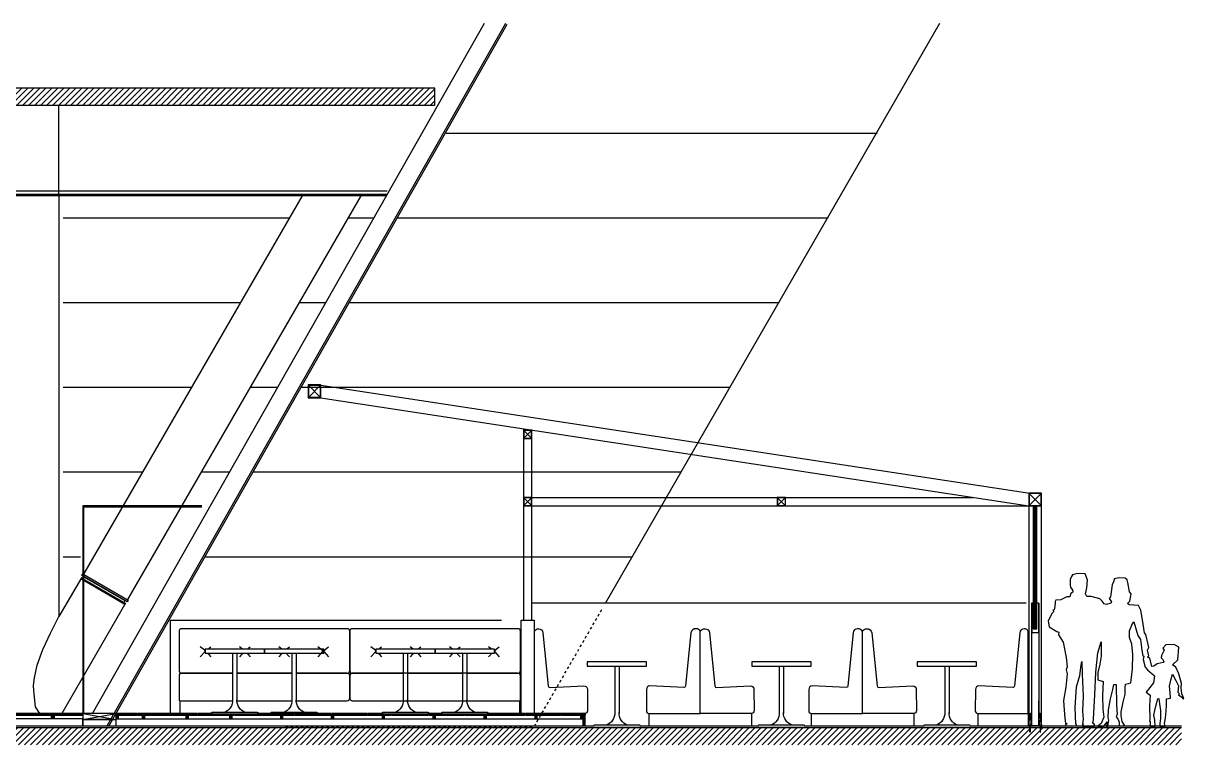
# Model space of a CAD drawing. Header units: inches. Extents: x 19839 to 37459, y -6108 to 838.
# Drawn here: x 35653 to 37022, y -6043 to -5192 of the extents above; entities that cross this region are included whole.
import ezdxf

# ---------------------------------------------------------------- set-up
doc = ezdxf.new("R2010")
doc.units = ezdxf.units.IN
doc.header["$MEASUREMENT"] = 0
doc.linetypes.add('DOTX2', pattern=[12.7, 0, -12.7])
doc.linetypes.add('JIS_02_1.0', pattern=[2, 1, -1])
for name, color, linetype in [('0-FGR-PEO', 8, 'Continuous'), ('0-LNS-PEOPLE', 8, 'Continuous'), ('01-Existing wall', 156, 'Continuous'), ('01_Existing Wall Hatch', 251, 'Continuous'), ('01_Existing windows', 142, 'Continuous'), ('ABOVE-ATA', 235, 'JIS_02_1.0'), ('ALUMINIUM-ATA', 152, 'Continuous'), ('CONCRETE-ATA', 2, 'Continuous'), ('CONS-ATA', 150, 'Continuous'), ('CONS-LINE-ATA', 167, 'Continuous'), ('ELE-1-ATA', 104, 'Continuous'), ('ELE-2-ATA', 62, 'Continuous'), ('ELE-3-ATA', 53, 'Continuous'), ('ELE-4-ATA', 113, 'Continuous'), ('ELE-5-ATA', 57, 'Continuous'), ('ELE-6-G-ATA', 23, 'Continuous'), ('ELE-7-FA-ATA', 237, 'Continuous'), ('ELE-TH_grey_ATA', 119, 'Continuous'), ('FLOOR WOOD-ATA', 46, 'Continuous'), ('GLASS-ATA', 140, 'Continuous'), ('GYPSUM-ATA', 11, 'Continuous'), ('STEEL-ATA', 111, 'Continuous'), ('WIPEOUT-ATA', 185, 'DOTX2')]:
    doc.layers.add(name, color=color, linetype=linetype)

# ---------------------------------------------------------------- blocks, each defined once
blk = doc.blocks.new('dar masa')
at = {"color": 0}
blk.add_wipeout([(-88481, -49358), (-89181, -49358), (-89181, -49408), (-88856, -49408), (-88856, -49968), (-88859, -49993), (-88871, -50027), (-88882, -50047), (-88902, -50071), (-88925, -50090), (-88956, -50106), (-89100, -50106), (-89104, -50107), (-89105, -50110), (-89105, -50114), (-89100, -50118), (-88562, -50118), (-88558, -50116), (-88557, -50112), (-88559, -50107), (-88562, -50106), (-88706, -50106), (-88730, -50094), (-88750, -50080), (-88780, -50047), (-88794, -50022), (-88803, -49991), (-88806, -49968), (-88806, -49408), (-88481, -49408)], dxfattribs=at).dxf.layer = 'WIPEOUT-ATA'
at = {"layer": 'ELE-2-ATA', "color": 0}
blk.add_lwpolyline([(-89181, -49358), (-88481, -49358), (-88481, -49408), (-89181, -49408)], close=True, dxfattribs=at)
at = {"layer": 'ELE-3-ATA', "color": 0}
for p, q in [((-88856, -49408), (-88856, -49968)), ((-88806, -49408), (-88806, -49968)), ((-89100, -50106), (-88562, -50106))]:
    blk.add_line(p, q, dxfattribs=at)
for centre, radius, start, end in [((-89009, -49962), 153, 290.3083, 2.3116), ((-88653, -49962), 153, 177.6884, 249.6917), ((-89100, -50112), 6.02, 94.7636, 265.2364), ((-88563, -50112), 6.02, 274.7636, 85.2364)]:
    blk.add_arc(centre, radius, start, end, dxfattribs=at)
blk = doc.blocks.new('15 dikme')
at = {"layer": 'STEEL-ATA', "color": 0}
for p, q in [((29814.3, 1844.4), (29829.3, 1829.4)), ((29829.3, 1844.4), (29814.3, 1829.4))]:
    blk.add_line(p, q, dxfattribs=at)
for points in [[(29814.3, 1844.4), (29829.3, 1844.4), (29829.3, 1829.4), (29814.3, 1829.4)], [(29814.8, 1843.9), (29828.8, 1843.9), (29828.8, 1829.9), (29814.8, 1829.9)]]:
    blk.add_lwpolyline(points, close=True, dxfattribs=at)
blk = doc.blocks.new('PEOP2')
at = {"layer": '0-FGR-PEO', "color": 8}
blk.add_lwpolyline([(0.755, 1), (0.755, 0.829), (0.769, 0.737), (0.792, 0.636), (0.792, 0.553), (0.728, 0.53), (0.737, 0.364), (0.732, 0.207), (0.723, 0.111), (0.755, 0.037), (0.792, 0.004), (0.723, 0.004), (0.695, 0.041), (0.682, 0.055), (0.691, 0.004), (0.676, 0.004), (0.663, 0.074), (0.672, 0.106), (0.668, 0.198), (0.645, 0.327), (0.617, 0.438), (0.603, 0.498), (0.576, 0.498), (0.571, 0.253), (0.566, 0.147), (0.576, 0.115), (0.557, 0.092), (0.543, 0.051), (0.543, 0.009), (0.474, 0.009), (0.507, 0.06), (0.516, 0.129), (0.516, 0.175), (0.493, 0.286), (0.47, 0.382), (0.47, 0.456), (0.465, 0.502), (0.405, 0.516), (0.382, 0.682), (0.378, 0.852), (0.391, 0.972), (0.419, 1.051), (0.419, 1.129), (0.382, 1.216), (0.368, 1.235), (0.322, 1.074), (0.29, 1.028), (0.272, 0.903), (0.262, 0.834), (0.249, 0.829), (0.258, 0.793), (0.235, 0.7), (0.207, 0.668), (0.124, 0.599), (0.138, 0.516), (0.221, 0.405), (0.175, 0.369), (0.184, 0.244), (0.18, 0.083), (0.184, 0.069), (0.175, 0.055), (0.175, 0.005), (0.115, 0.005), (0.12, 0.074), (0.134, 0.134), (0.12, 0.189), (0.106, 0.258), (0.087, 0.327), (0.074, 0.332), (0.064, 0.267), (0.055, 0.189), (0.055, 0.097), (0.06, 0.032), (0.06, 0), (0, 0), (0.005, 0.037), (-0.005, 0.101), (-0.014, 0.18), (-0.018, 0.253), (-0.018, 0.327), (-0.064, 0.336), (-0.06, 0.401), (-0.051, 0.475), (-0.069, 0.548), (-0.087, 0.617), (-0.129, 0.544), (-0.157, 0.479), (-0.152, 0.405), (-0.17, 0.387), (-0.157, 0.373), (-0.198, 0.346), (-0.212, 0.327), (-0.221, 0.332), (-0.198, 0.387), (-0.189, 0.456), (-0.193, 0.507), (-0.161, 0.622), (-0.129, 0.7), (-0.087, 0.728), (-0.152, 0.788), (-0.161, 0.935), (-0.106, 0.968), (-0.009, 0.963), (0.028, 0.926), (0.009, 0.903), (0.041, 0.839), (0.046, 0.811), (0.028, 0.793), (0.014, 0.769), (0.023, 0.756), (0.092, 0.742), (0.134, 0.714), (0.157, 0.71), (0.18, 0.806), (0.207, 0.82), (0.193, 0.834), (0.207, 0.903), (0.193, 0.931), (0.198, 0.968), (0.226, 1.087), (0.244, 1.106), (0.267, 1.258), (0.285, 1.373), (0.313, 1.428), (0.424, 1.438), (0.442, 1.451), (0.414, 1.479), (0.401, 1.567), (0.419, 1.59), (0.437, 1.7), (0.447, 1.732), (0.47, 1.751), (0.543, 1.756), (0.599, 1.742), (0.603, 1.714), (0.622, 1.673), (0.645, 1.53), (0.658, 1.511), (0.631, 1.47), (0.64, 1.456), (0.691, 1.442), (0.718, 1.447), (0.741, 1.479), (0.769, 1.507), (0.87, 1.534), (0.921, 1.534), (0.939, 1.567), (0.921, 1.636), (0.916, 1.728), (0.935, 1.783), (0.944, 1.802), (1.036, 1.806), (1.091, 1.792), (1.105, 1.769), (1.119, 1.737), (1.119, 1.673), (1.114, 1.64), (1.091, 1.613), (1.087, 1.585), (1.11, 1.571), (1.124, 1.53), (1.16, 1.53), (1.229, 1.497), (1.289, 1.493), (1.294, 1.474), (1.294, 1.451), (1.303, 1.392), (1.308, 1.378), (1.322, 1.373), (1.312, 1.359), (1.335, 1.336), (1.377, 1.244), (1.368, 1.175), (1.276, 1.12), (1.252, 1.115), (1.257, 1.083), (1.202, 0.995), (1.165, 0.816), (1.156, 0.705), (1.165, 0.668), (1.156, 0.622), (1.17, 0.465), (1.197, 0.309), (1.188, 0.194), (1.183, 0.101), (1.174, 0.037), (1.16, 0.037), (1.16, 0.028), (1.174, 0.023), (1.179, 0.009), (1.041, 0.009), (1.045, 0.023), (1.054, 0.028), (1.059, 0.226), (1.045, 0.47), (1.004, 0.604), (0.99, 0.723), (0.981, 0.769), (0.976, 0.617), (0.967, 0.359), (0.972, 0.18), (0.967, 0.088), (0.972, 0.037), (0.962, 0.028), (0.972, 0.023), (0.972, 0.005), (0.833, 0.005), (0.833, 0.028), (0.843, 0.032), (0.856, 0.041), (0.847, 0.051), (0.843, 0.088), (0.829, 0.373), (0.815, 0.64), (0.792, 0.871)], close=True, dxfattribs=at)

msp = doc.modelspace()

# ---------------------------------------------------------------- hatches: boundary and pattern name
at = {"layer": '01_Existing Wall Hatch'}
h = msp.add_hatch(dxfattribs=at)
h.set_pattern_fill('ANSI31', color=256, scale=40)
h.set_pattern_definition([(45, (1213.9175, -3714.8233), (-3.5355339, 3.5355339), [])])
h.paths.add_polyline_path([(37019.53, -6043.46), (33633.5, -6043.46), (33633.5, -6023.46), (37019.53, -6023.46)])
at = {"layer": 'FLOOR WOOD-ATA'}
h = msp.add_hatch(dxfattribs=at)
h.set_pattern_fill('ANSI31', color=256, scale=4)
h.set_pattern_definition([(45, (6667.7784, -1395.3195), (-0.353553391, 0.353553391), [])])
h.paths.add_polyline_path([(35509.68, -6008.66), (35723.68, -6008.66), (35723.68, -6006.46), (35509.68, -6006.46)])
h = msp.add_hatch(dxfattribs=at)
h.set_pattern_fill('ANSI31', color=256, scale=4)
h.set_pattern_definition([(45, (6618.37784, -1395.3195), (-0.353553391, 0.353553391), [])])
h.paths.add_polyline_path([(35762.68, -6008.66), (35773.08, -6008.66), (35773.08, -6006.46), (35762.68, -6006.46)])
h = msp.add_hatch(dxfattribs=at)
h.set_pattern_fill('ANSI31', color=256, scale=4)
h.set_pattern_definition([(45, (6604.07784, -1395.3195), (-0.353553391, 0.353553391), [])])
h.paths.add_polyline_path([(35773.58, -6008.66), (35787.38, -6008.66), (35787.38, -6006.46), (35773.58, -6006.46)])
h = msp.add_hatch(dxfattribs=at)
h.set_pattern_fill('ANSI31', color=256, scale=4)
h.set_pattern_definition([(45, (6589.77784, -1395.3195), (-0.353553391, 0.353553391), [])])
h.paths.add_polyline_path([(35787.88, -6008.66), (35801.68, -6008.66), (35801.68, -6006.46), (35787.88, -6006.46)])
h = msp.add_hatch(dxfattribs=at)
h.set_pattern_fill('ANSI31', color=256, scale=4)
h.set_pattern_definition([(45, (6575.47784, -1395.3195), (-0.353553391, 0.353553391), [])])
h.paths.add_polyline_path([(35802.18, -6008.66), (35815.98, -6008.66), (35815.98, -6006.46), (35802.18, -6006.46)])
h = msp.add_hatch(dxfattribs=at)
h.set_pattern_fill('ANSI31', color=256, scale=4)
h.set_pattern_definition([(45, (6561.17784, -1395.3195), (-0.353553391, 0.353553391), [])])
h.paths.add_polyline_path([(35816.48, -6008.66), (35830.28, -6008.66), (35830.28, -6006.46), (35816.48, -6006.46)])
h = msp.add_hatch(dxfattribs=at)
h.set_pattern_fill('ANSI31', color=256, scale=4)
h.set_pattern_definition([(45, (6546.87784, -1395.3195), (-0.353553391, 0.353553391), [])])
h.paths.add_polyline_path([(35830.78, -6008.66), (35844.58, -6008.66), (35844.58, -6006.46), (35830.78, -6006.46)])
h = msp.add_hatch(dxfattribs=at)
h.set_pattern_fill('ANSI31', color=256, scale=4)
h.set_pattern_definition([(45, (6532.57784, -1395.3195), (-0.353553391, 0.353553391), [])])
h.paths.add_polyline_path([(35845.08, -6008.66), (35858.88, -6008.66), (35858.88, -6006.46), (35845.08, -6006.46)])
h = msp.add_hatch(dxfattribs=at)
h.set_pattern_fill('ANSI31', color=256, scale=4)
h.set_pattern_definition([(45, (6518.27784, -1395.3195), (-0.353553391, 0.353553391), [])])
h.paths.add_polyline_path([(35859.38, -6008.66), (35873.18, -6008.66), (35873.18, -6006.46), (35859.38, -6006.46)])
h = msp.add_hatch(dxfattribs=at)
h.set_pattern_fill('ANSI31', color=256, scale=4)
h.set_pattern_definition([(45, (6503.97784, -1395.3195), (-0.353553391, 0.353553391), [])])
h.paths.add_polyline_path([(35873.68, -6008.66), (35887.48, -6008.66), (35887.48, -6006.46), (35873.68, -6006.46)])
h = msp.add_hatch(dxfattribs=at)
h.set_pattern_fill('ANSI31', color=256, scale=4)
h.set_pattern_definition([(45, (6489.67784, -1395.3195), (-0.353553391, 0.353553391), [])])
h.paths.add_polyline_path([(35887.98, -6008.66), (35901.78, -6008.66), (35901.78, -6006.46), (35887.98, -6006.46)])
h = msp.add_hatch(dxfattribs=at)
h.set_pattern_fill('ANSI31', color=256, scale=4)
h.set_pattern_definition([(45, (6475.37784, -1395.3195), (-0.353553391, 0.353553391), [])])
h.paths.add_polyline_path([(35902.28, -6008.66), (35916.08, -6008.66), (35916.08, -6006.46), (35902.28, -6006.46)])
h = msp.add_hatch(dxfattribs=at)
h.set_pattern_fill('ANSI31', color=256, scale=4)
h.set_pattern_definition([(45, (6461.07784, -1395.3195), (-0.353553391, 0.353553391), [])])
h.paths.add_polyline_path([(35916.58, -6008.66), (35930.38, -6008.66), (35930.38, -6006.46), (35916.58, -6006.46)])
h = msp.add_hatch(dxfattribs=at)
h.set_pattern_fill('ANSI31', color=256, scale=4)
h.set_pattern_definition([(45, (6360.97784, -1395.3195), (-0.353553391, 0.353553391), [])])
h.paths.add_polyline_path([(36016.68, -6008.66), (36030.48, -6008.66), (36030.48, -6006.46), (36016.68, -6006.46)])
h = msp.add_hatch(dxfattribs=at)
h.set_pattern_fill('ANSI31', color=256, scale=4)
h.set_pattern_definition([(45, (6346.67784, -1395.3195), (-0.353553391, 0.353553391), [])])
h.paths.add_polyline_path([(36030.98, -6008.66), (36044.78, -6008.66), (36044.78, -6006.46), (36030.98, -6006.46)])
h = msp.add_hatch(dxfattribs=at)
h.set_pattern_fill('ANSI31', color=256, scale=4)
h.set_pattern_definition([(45, (6332.37784, -1395.3195), (-0.353553391, 0.353553391), [])])
h.paths.add_polyline_path([(36045.28, -6008.66), (36059.08, -6008.66), (36059.08, -6006.46), (36045.28, -6006.46)])
h = msp.add_hatch(dxfattribs=at)
h.set_pattern_fill('ANSI31', color=256, scale=4)
h.set_pattern_definition([(45, (6318.07784, -1395.3195), (-0.353553391, 0.353553391), [])])
h.paths.add_polyline_path([(36059.58, -6008.66), (36073.38, -6008.66), (36073.38, -6006.46), (36059.58, -6006.46)])
h = msp.add_hatch(dxfattribs=at)
h.set_pattern_fill('ANSI31', color=256, scale=4)
h.set_pattern_definition([(45, (6303.77784, -1395.3195), (-0.353553391, 0.353553391), [])])
h.paths.add_polyline_path([(36073.88, -6008.66), (36087.68, -6008.66), (36087.68, -6006.46), (36073.88, -6006.46)])
h = msp.add_hatch(dxfattribs=at)
h.set_pattern_fill('ANSI31', color=256, scale=4)
h.set_pattern_definition([(45, (6289.47784, -1395.3195), (-0.353553391, 0.353553391), [])])
h.paths.add_polyline_path([(36088.18, -6008.66), (36101.98, -6008.66), (36101.98, -6006.46), (36088.18, -6006.46)])
h = msp.add_hatch(dxfattribs=at)
h.set_pattern_fill('ANSI31', color=256, scale=4)
h.set_pattern_definition([(45, (6275.17784, -1395.3195), (-0.353553391, 0.353553391), [])])
h.paths.add_polyline_path([(36102.48, -6008.66), (36116.28, -6008.66), (36116.28, -6006.46), (36102.48, -6006.46)])
h = msp.add_hatch(dxfattribs=at)
h.set_pattern_fill('ANSI31', color=256, scale=4)
h.set_pattern_definition([(45, (6260.87784, -1395.3195), (-0.353553391, 0.353553391), [])])
h.paths.add_polyline_path([(36116.78, -6008.66), (36130.58, -6008.66), (36130.58, -6006.46), (36116.78, -6006.46)])
h = msp.add_hatch(dxfattribs=at)
h.set_pattern_fill('ANSI31', color=256, scale=4)
h.set_pattern_definition([(45, (6246.57784, -1395.3195), (-0.353553391, 0.353553391), [])])
h.paths.add_polyline_path([(36131.08, -6008.66), (36144.88, -6008.66), (36144.88, -6006.46), (36131.08, -6006.46)])
h = msp.add_hatch(dxfattribs=at)
h.set_pattern_fill('ANSI31', color=256, scale=4)
h.set_pattern_definition([(45, (6232.27784, -1395.3195), (-0.353553391, 0.353553391), [])])
h.paths.add_polyline_path([(36145.38, -6008.66), (36159.18, -6008.66), (36159.18, -6006.46), (36145.38, -6006.46)])
h = msp.add_hatch(dxfattribs=at)
h.set_pattern_fill('ANSI31', color=256, scale=4)
h.set_pattern_definition([(45, (6217.97784, -1395.3195), (-0.353553391, 0.353553391), [])])
h.paths.add_polyline_path([(36159.68, -6008.66), (36173.48, -6008.66), (36173.48, -6006.46), (36159.68, -6006.46)])
h = msp.add_hatch(dxfattribs=at)
h.set_pattern_fill('ANSI31', color=256, scale=4)
h.set_pattern_definition([(45, (6203.67784, -1395.3195), (-0.353553391, 0.353553391), [])])
h.paths.add_polyline_path([(36173.98, -6008.66), (36187.78, -6008.66), (36187.78, -6006.46), (36173.98, -6006.46)])
h = msp.add_hatch(dxfattribs=at)
h.set_pattern_fill('ANSI31', color=256, scale=4)
h.set_pattern_definition([(45, (6189.37784, -1395.3195), (-0.353553391, 0.353553391), [])])
h.paths.add_polyline_path([(36188.28, -6008.66), (36202.08, -6008.66), (36202.08, -6006.46), (36188.28, -6006.46)])
h = msp.add_hatch(dxfattribs=at)
h.set_pattern_fill('ANSI31', color=256, scale=4)
h.set_pattern_definition([(45, (6175.07784, -1395.3195), (-0.353553391, 0.353553391), [])])
h.paths.add_polyline_path([(36202.58, -6008.66), (36216.38, -6008.66), (36216.38, -6006.46), (36202.58, -6006.46)])
h = msp.add_hatch(dxfattribs=at)
h.set_pattern_fill('ANSI31', color=256, scale=4)
h.set_pattern_definition([(45, (6160.77784, -1395.3195), (-0.353553391, 0.353553391), [])])
h.paths.add_polyline_path([(36216.88, -6008.66), (36230.68, -6008.66), (36230.68, -6006.46), (36216.88, -6006.46)])
h = msp.add_hatch(dxfattribs=at)
h.set_pattern_fill('ANSI31', color=256, scale=4)
h.set_pattern_definition([(45, (6146.47784, -1395.3195), (-0.353553391, 0.353553391), [])])
h.paths.add_polyline_path([(36231.18, -6008.66), (36244.98, -6008.66), (36244.98, -6006.46), (36231.18, -6006.46)])
h = msp.add_hatch(dxfattribs=at)
h.set_pattern_fill('ANSI31', color=256, scale=4)
h.set_pattern_definition([(45, (6132.17784, -1395.3195), (-0.353553391, 0.353553391), [])])
h.paths.add_polyline_path([(36245.48, -6008.66), (36259.28, -6008.66), (36259.28, -6006.46), (36245.48, -6006.46)])
h = msp.add_hatch(dxfattribs=at)
h.set_pattern_fill('ANSI31', color=256, scale=4)
h.set_pattern_definition([(45, (6117.87784, -1395.3195), (-0.353553391, 0.353553391), [])])
h.paths.add_polyline_path([(36259.78, -6008.66), (36273.58, -6008.66), (36273.58, -6006.46), (36259.78, -6006.46)])
h = msp.add_hatch(dxfattribs=at)
h.set_pattern_fill('ANSI31', color=256, scale=4)
h.set_pattern_definition([(45, (6103.57784, -1395.3195), (-0.353553391, 0.353553391), [])])
h.paths.add_polyline_path([(36274.08, -6008.66), (36287.88, -6008.66), (36287.88, -6006.46), (36274.08, -6006.46)])
h = msp.add_hatch(dxfattribs=at)
h.set_pattern_fill('ANSI31', color=256, scale=4)
h.set_pattern_definition([(45, (6089.27784, -1395.3195), (-0.353553391, 0.353553391), [])])
h.paths.add_polyline_path([(36288.38, -6008.66), (36302.18, -6008.66), (36302.18, -6006.46), (36288.38, -6006.46)])
h = msp.add_hatch(dxfattribs=at)
h.set_pattern_fill('ANSI31', color=256, scale=4)
h.set_pattern_definition([(45, (6074.97784, -1395.3195), (-0.353553391, 0.353553391), [])])
h.paths.add_polyline_path([(36302.68, -6008.66), (36316.48, -6008.66), (36316.48, -6006.46), (36302.68, -6006.46)])
h = msp.add_hatch(dxfattribs=at)
h.set_pattern_fill('ANSI31', color=256, scale=4)
h.set_pattern_definition([(45, (6071.27784, -1395.3195), (-0.353553391, 0.353553391), [])])
h.paths.add_polyline_path([(36313.48, -6021.46), (36313.48, -6008.66), (36315.68, -6008.66), (36315.68, -6021.46)])

# ---------------------------------------------------------------- linework, layer by layer
at = {"layer": '01_Existing windows'}
msp.add_lwpolyline([(35754.18, -6021.46), (35758.71, -6013.46), (35723.68, -6013.46), (35723.68, -6021.46)], dxfattribs=at)
at = {"layer": 'ALUMINIUM-ATA'}
for p, q in [((36851.27, -5876.46), (36842.27, -5876.46)), ((36842.27, -5876.46), (36842.27, -6020.96)), ((36842.27, -5876.46), (36842.27, -6020.96)), ((36842.33, -5876.46), (36842.33, -6020.96)), ((36842.58, -5876.46), (36842.58, -6020.96)), ((36842.68, -5876.46), (36842.68, -5911.46)), ((36850.68, -5876.46), (36850.68, -5911.46)), ((36850.96, -5876.46), (36850.96, -6020.96)), ((36851.21, -5876.46), (36851.21, -6020.96)), ((36851.27, -5876.46), (36851.27, -6020.96)), ((36850.68, -5911.46), (36842.68, -5911.46)), ((36851.27, -6021.46), (36851.27, -5991.46)), ((35723.68, -6013.46), (35762.68, -6006.46, 0)), ((35723.68, -6006.46), (35762.68, -6013.48, 0)), ((36838.68, -6021.46), (36838.68, -6020.96)), ((36854.78, -6020.96), (36838.68, -6020.96)), ((36854.78, -6021.46), (36838.68, -6021.46)), ((36839.23, -6021.46), (36839.23, -6020.96)), ((36840.43, -6021.46), (36840.43, -6020.96)), ((36840.43, -6021.46), (36840.43, -6020.96)), ((36840.43, -6021.46), (36840.88, -6021.46)), ((36842.19, -6020.96), (36841.69, -6020.96)), ((36853.03, -6021.46), (36852.58, -6021.46)), ((36853.03, -6021.46), (36853.03, -6020.96)), ((36854.23, -6021.46), (36854.23, -6020.96)), ((36854.78, -6021.46), (36854.78, -6020.96))]:
    msp.add_line(p, q, dxfattribs=at)
msp.add_lwpolyline([(35762.68, -6013.46), (35762.68, -6006.46), (35723.68, -6006.46), (35723.68, -6013.46), (35762.68, -6013.46)], dxfattribs=at)
for points in [[(36840.51, -6007.27, -0.3042505), (36841.69, -6005.96), (36841.69, -6006.06), (36842.19, -6006.06), (36842.19, -6007.86), (36841.69, -6007.86), (36841.69, -6012.56), (36842.19, -6012.56), (36842.19, -6014.36), (36841.69, -6014.36), (36841.69, -6019.06), (36842.19, -6019.06), (36842.19, -6020.86), (36841.69, -6020.86), (36841.69, -6020.96), (36840.88, -6020.96), (36840.88, -6021.46), (36838.68, -6021.46), (36838.68, -6020.96), (36838.68, -6020.96, 0.0447321)], [(36852.95, -6007.27, 0.3042505), (36851.77, -6005.96), (36851.77, -6006.06), (36851.27, -6006.06), (36851.27, -6007.86), (36851.77, -6007.86), (36851.77, -6012.56), (36851.27, -6012.56), (36851.27, -6014.36), (36851.77, -6014.36), (36851.77, -6019.06), (36851.27, -6019.06), (36851.27, -6020.86), (36851.77, -6020.86), (36851.77, -6020.96), (36852.58, -6020.96), (36852.58, -6021.46), (36854.78, -6021.46), (36854.78, -6020.96), (36854.78, -6020.96, -0.0447321)]]:
    msp.add_lwpolyline(points, format="xyb", close=True, dxfattribs=at)
for points in [[(36842.19, -6005.96), (36842.19, -6007.96), (36841.69, -6007.96), (36841.69, -6005.96)], [(36851.77, -6005.96), (36851.77, -6007.96), (36851.27, -6007.96), (36851.27, -6005.96)], [(36840.15, -6020.64), (36841.13, -6020.64), (36841.13, -6020.96), (36840.15, -6020.96)], [(36840.44, -6020.6), (36840.87, -6020.6), (36840.87, -6028.62), (36840.44, -6028.62)], [(36842.19, -6012.46), (36842.19, -6014.46), (36841.69, -6014.46), (36841.69, -6012.46)], [(36842.19, -6018.96), (36842.19, -6020.96), (36841.69, -6020.96), (36841.69, -6018.96)], [(36851.77, -6018.96), (36851.77, -6020.96), (36851.27, -6020.96), (36851.27, -6018.96)], [(36853.31, -6020.64), (36852.33, -6020.64), (36852.33, -6020.96), (36853.31, -6020.96)], [(36853.02, -6020.6), (36852.59, -6020.6), (36852.59, -6028.62), (36853.02, -6028.62)]]:
    msp.add_lwpolyline(points, close=True, dxfattribs=at)
for centre, radius, start, end in [((36840.3, -6020.81), 0.172, 37.2317, 150.23785), ((36840.65, -6021.01), 0.373, 53.67342, 124.1087), ((36841, -6020.79), 0.149, 28.15196, 149.09038), ((36852.46, -6020.79), 0.149, 30.90962, 151.84804), ((36852.81, -6021.01), 0.373, 55.8913, 126.32658), ((36853.16, -6020.81), 0.172, 29.76215, 142.7683)]:
    msp.add_arc(centre, radius, start, end, dxfattribs=at)
at = {"layer": 'CONCRETE-ATA'}
msp.add_lwpolyline([(37019.53, -6023.46), (33633.5, -6023.46)], dxfattribs=at)
at = {"layer": 'CONS-ATA'}
for p, q in [((35689.48, -6009.16), (35686.88, -6012.76)), ((35689.48, -6012.76), (35686.88, -6009.16)), ((35762.88, -6009.16, 0), (35765.48, -6012.76, 0)), ((35762.88, -6012.76, 0), (35765.48, -6009.16, 0)), ((35793.88, -6009.16, 0), (35796.48, -6012.76, 0)), ((35793.88, -6012.76, 0), (35796.48, -6009.16, 0)), ((35845.28, -6009.16, 0), (35847.88, -6012.76, 0)), ((35845.28, -6012.76, 0), (35847.88, -6009.16, 0)), ((35896.68, -6009.16, 0), (35899.28, -6012.76, 0)), ((35896.68, -6012.76, 0), (35899.28, -6009.16, 0)), ((36016.68, -6009.16, 0), (36019.28, -6012.76, 0)), ((36016.68, -6012.76, 0), (36019.28, -6009.16, 0)), ((36076.68, -6009.16, 0), (36079.28, -6012.76, 0)), ((36076.68, -6012.76, 0), (36079.28, -6009.16, 0)), ((36136.68, -6009.16, 0), (36139.28, -6012.76, 0)), ((36136.68, -6012.76, 0), (36139.28, -6009.16, 0)), ((36196.68, -6009.16, 0), (36199.28, -6012.76, 0)), ((36196.68, -6012.76, 0), (36199.28, -6009.16, 0)), ((36256.68, -6009.16, 0), (36259.28, -6012.76, 0)), ((36256.68, -6012.76, 0), (36259.28, -6009.16, 0)), ((36310.68, -6009.16, 0), (36313.28, -6012.76, 0)), ((36310.68, -6012.76, 0), (36313.28, -6009.16, 0))]:
    msp.add_line(p, q, dxfattribs=at)
for points in [[(35689.68, -6012.96), (35686.68, -6012.96), (35686.68, -6008.96), (35689.68, -6008.96)], [(35689.48, -6012.76), (35686.88, -6012.76), (35686.88, -6009.16), (35689.48, -6009.16)]]:
    msp.add_lwpolyline(points, close=True, dxfattribs=at)
at = {"layer": 'CONS-ATA', "elevation": 0}
for points in [[(35762.68, -6012.96), (35765.68, -6012.96), (35765.68, -6008.96), (35762.68, -6008.96)], [(35762.88, -6012.76), (35765.48, -6012.76), (35765.48, -6009.16), (35762.88, -6009.16)], [(35793.68, -6012.96), (35796.68, -6012.96), (35796.68, -6008.96), (35793.68, -6008.96)], [(35793.88, -6012.76), (35796.48, -6012.76), (35796.48, -6009.16), (35793.88, -6009.16)], [(35845.08, -6012.96), (35848.08, -6012.96), (35848.08, -6008.96), (35845.08, -6008.96)], [(35845.28, -6012.76), (35847.88, -6012.76), (35847.88, -6009.16), (35845.28, -6009.16)], [(35896.48, -6012.96), (35899.48, -6012.96), (35899.48, -6008.96), (35896.48, -6008.96)], [(35896.68, -6012.76), (35899.28, -6012.76), (35899.28, -6009.16), (35896.68, -6009.16)], [(36016.48, -6012.96), (36019.48, -6012.96), (36019.48, -6008.96), (36016.48, -6008.96)], [(36016.68, -6012.76), (36019.28, -6012.76), (36019.28, -6009.16), (36016.68, -6009.16)], [(36076.48, -6012.96), (36079.48, -6012.96), (36079.48, -6008.96), (36076.48, -6008.96)], [(36076.68, -6012.76), (36079.28, -6012.76), (36079.28, -6009.16), (36076.68, -6009.16)], [(36136.48, -6012.96), (36139.48, -6012.96), (36139.48, -6008.96), (36136.48, -6008.96)], [(36136.68, -6012.76), (36139.28, -6012.76), (36139.28, -6009.16), (36136.68, -6009.16)], [(36196.48, -6012.96), (36199.48, -6012.96), (36199.48, -6008.96), (36196.48, -6008.96)], [(36196.68, -6012.76), (36199.28, -6012.76), (36199.28, -6009.16), (36196.68, -6009.16)], [(36256.48, -6012.96), (36259.48, -6012.96), (36259.48, -6008.96), (36256.48, -6008.96)], [(36256.68, -6012.76), (36259.28, -6012.76), (36259.28, -6009.16), (36256.68, -6009.16)], [(36310.48, -6012.96), (36313.48, -6012.96), (36313.48, -6008.96), (36310.48, -6008.96)], [(36310.68, -6012.76), (36313.28, -6012.76), (36313.28, -6009.16), (36310.68, -6009.16)]]:
    msp.add_lwpolyline(points, close=True, dxfattribs=at)
at = {"layer": 'CONS-LINE-ATA'}
for points in [[(36082.37, -5390.16), (35086.39, -5390.16)], [(35723.68, -6021.46), (35723.68, -6012.96), (35512.68, -6012.96), (35512.68, -6021.46)]]:
    msp.add_lwpolyline(points, dxfattribs=at)
at = {"layer": 'ELE-1-ATA'}
msp.add_lwpolyline([(37019.53, -6021.46), (35512.68, -6021.46)], dxfattribs=at)
at = {"layer": 'ELE-4-ATA'}
for p, q in [((35695.36, -5394.16), (35695.36, -5892.18)), ((36004.18, -5618.87), (36840.29, -5746.5)), ((36004.18, -5634.1), (36839.18, -5761.56)), ((36243.18, -5670.53), (36243.18, -5896.46)), ((36253.18, -5896.46), (36253.18, -5672.06)), ((36243.18, -5751.56), (36773.67, -5751.56)), ((36243.18, -5761.56), (36839.18, -5761.56)), ((35772.99, -5877.72), (35721.02, -5847.72)), ((35772.99, -5877.72), (35721.02, -5847.72)), ((35723.51, -5847.42), (35721.77, -5846.42)), ((35723.51, -5847.42), (35721.77, -5846.42)), ((35772, -5875.42), (35773.74, -5876.42)), ((35772, -5875.42), (35773.74, -5876.42))]:
    msp.add_line(p, q, dxfattribs=at)
for points in [[(35982.14, -5395.46), (35724.27, -5842.09)], [(36051.42, -5395.46), (35776.24, -5872.09)], [(36839.18, -5746.5), (36839.18, -6021.46)], [(36854.18, -6021.46), (36854.18, -5749.06)], [(35721.77, -5846.42), (35695.36, -5892.18)], [(35773.74, -5876.42), (35698.66, -6006.46)], [(35672.85, -6006.46), (35667.75, -5998.5), (35665.75, -5979.51), (35665.36, -5973.41), (35666.61, -5964.43), (35669.82, -5949.38), (35676.45, -5931.11), (35685.21, -5911.78), (35692.58, -5897.61), (35695.36, -5892.18)]]:
    msp.add_lwpolyline(points, dxfattribs=at)
for points in [[(35775.85, -5874.75), (35722.16, -5843.75), (35723.41, -5841.59), (35777.1, -5872.59)], [(35775.85, -5874.75), (35722.16, -5843.75), (35723.41, -5841.59), (35777.1, -5872.59)], [(35772, -5875.42), (35723.51, -5847.42), (35724.76, -5845.25), (35773.25, -5873.25)], [(35772, -5875.42), (35723.51, -5847.42), (35724.76, -5845.25), (35773.25, -5873.25)]]:
    msp.add_lwpolyline(points, close=True, dxfattribs=at)
at = {"layer": 'ELE-5-ATA'}
msp.add_line((35695.36, -5394.16), (35695.36, -5288.46), dxfattribs=at)
at = {"layer": 'ELE-6-G-ATA'}
msp.add_line((36836.16, -5876.46), (36253.18, -5876.46), dxfattribs=at)
msp.add_lwpolyline([(36240.68, -6006.46), (36240.68, -5896.46), (36255.68, -5896.46), (36255.68, -6006.46)], dxfattribs=at)
at = {"layer": 'ELE-7-FA-ATA'}
for p, q in [((35867.64, -5932.04), (35862.05, -5927.69)), ((35867.64, -5933.39), (35862.05, -5939.74)), ((35869.05, -5932.04), (35874.65, -5927.69)), ((35869.05, -5933.39), (35874.65, -5939.74)), ((35913.89, -5932.04), (35908.3, -5927.69)), ((35913.89, -5933.39), (35908.3, -5939.74)), ((35915.3, -5932.04), (35920.9, -5927.69)), ((35915.3, -5933.39), (35920.9, -5939.74)), ((35960.14, -5932.04), (35954.55, -5927.69)), ((35960.14, -5933.39), (35954.55, -5939.74)), ((35961.55, -5932.04), (35967.15, -5927.69)), ((35961.55, -5933.39), (35967.15, -5939.74)), ((36068.95, -5932.04), (36063.35, -5927.69)), ((36068.95, -5933.39), (36063.35, -5939.74)), ((36070.35, -5932.04), (36075.95, -5927.69)), ((36070.35, -5933.39), (36075.95, -5939.74)), ((36115.2, -5932.04), (36109.6, -5927.69)), ((36115.2, -5933.39), (36109.6, -5939.74)), ((36116.6, -5932.04), (36122.2, -5927.69)), ((36116.6, -5933.39), (36122.2, -5939.74)), ((36161.45, -5932.04), (36155.85, -5927.69)), ((36161.45, -5933.39), (36155.85, -5939.74)), ((36162.85, -5932.04), (36168.45, -5927.69)), ((36162.85, -5933.39), (36168.45, -5939.74)), ((36207.7, -5932.04), (36202.1, -5927.69)), ((36207.7, -5933.39), (36202.1, -5939.74)), ((36209.1, -5932.04), (36214.7, -5927.69)), ((36209.1, -5933.39), (36214.7, -5939.74)), ((35838.07, -5991.46), (35838.07, -6006.46, 0)), ((36238.68, -5991.46), (36238.68, -6006.46, 0))]:
    msp.add_line(p, q, dxfattribs=at)
for points in [[(36038.37, -5909.47, 0.4142136), (36035.37, -5906.47), (35840.07, -5906.47, 0.4142136), (35837.07, -5909.47), (35837.07, -5955.96, 0.4142136), (35840.07, -5958.96), (36035.37, -5958.96, 0.4142136), (36038.37, -5955.96)], [(36239.68, -5909.47, 0.4142136), (36236.68, -5906.47), (36041.37, -5906.47, 0.4142136), (36038.37, -5909.47), (36038.37, -5955.96, 0.4142136), (36041.37, -5958.96), (36236.68, -5958.96, 0.4142136), (36239.68, -5955.96)], [(36038.37, -5961.96, 0.4142136), (36035.37, -5958.96), (35840.07, -5958.96, 0.4142136), (35837.07, -5961.96), (35837.07, -5990.46, 0.4142136), (35838.07, -5991.46), (36035.37, -5991.46, 0.4142136), (36038.37, -5988.46)]]:
    msp.add_lwpolyline(points, format="xyb", close=True, dxfattribs=at)
at = {"layer": 'ELE-7-FA-ATA', "elevation": 0}
for points in [[(36512.18, -6006.46), (36512.18, -6021.46)], [(36838.68, -6006.46), (36838.68, -6021.46)]]:
    msp.add_lwpolyline(points, dxfattribs=at)
at = {"layer": 'ELE-7-FA-ATA'}
for centre in [(35868.35, -5932.71), (35914.6, -5932.71), (35960.85, -5932.71), (36069.65, -5932.71), (36115.9, -5932.71), (36162.15, -5932.71), (36208.4, -5932.71)]:
    msp.add_circle(centre, 0.973, dxfattribs=at)
at = {"layer": 'ELE-TH_grey_ATA'}
for p, q in [((36152.21, -5321.46), (36660.32, -5321.46)), ((35700.36, -5421.46), (35967.12, -5421.46)), ((36036.41, -5421.46), (36066.88, -5421.46)), ((36094.47, -5421.46), (36602.59, -5421.46)), ((35700.36, -5521.46), (35909.39, -5521.46)), ((35978.67, -5521.46), (36010.17, -5521.46)), ((36037.76, -5521.46), (36544.85, -5521.46)), ((35700.36, -5621.46), (35851.65, -5621.46)), ((35920.94, -5621.46), (35953.45, -5621.46)), ((35981.04, -5621.46), (36487.12, -5621.46)), ((35700.36, -5721.46), (35793.92, -5721.46)), ((35863.2, -5721.46), (35896.73, -5721.46)), ((35924.32, -5721.46), (36429.38, -5721.46)), ((35700.36, -5821.46), (35720.68, -5821.46)), ((35867.61, -5821.46), (36371.65, -5821.46))]:
    msp.add_line(p, q, dxfattribs=at)
msp.add_lwpolyline([(36339.89, -5876.46), (36734.42, -5191.86)], dxfattribs=at)
at = {"layer": 'FLOOR WOOD-ATA'}
msp.add_lwpolyline([(35509.68, -6008.66), (35723.68, -6008.66), (35723.68, -6006.46), (35509.68, -6006.46)], close=True, dxfattribs=at)
at = {"layer": 'FLOOR WOOD-ATA', "elevation": 0}
for points in [[(35762.68, -6008.66), (35773.08, -6008.66), (35773.08, -6006.46), (35762.68, -6006.46)], [(35773.58, -6008.66), (35787.38, -6008.66), (35787.38, -6006.46), (35773.58, -6006.46)], [(35787.88, -6008.66), (35801.68, -6008.66), (35801.68, -6006.46), (35787.88, -6006.46)], [(35802.18, -6008.66), (35815.98, -6008.66), (35815.98, -6006.46), (35802.18, -6006.46)], [(35816.48, -6008.66), (35830.28, -6008.66), (35830.28, -6006.46), (35816.48, -6006.46)], [(35830.78, -6008.66), (35844.58, -6008.66), (35844.58, -6006.46), (35830.78, -6006.46)], [(35845.08, -6008.66), (35858.88, -6008.66), (35858.88, -6006.46), (35845.08, -6006.46)], [(35859.38, -6008.66), (35873.18, -6008.66), (35873.18, -6006.46), (35859.38, -6006.46)], [(35873.68, -6008.66), (35887.48, -6008.66), (35887.48, -6006.46), (35873.68, -6006.46)], [(35887.98, -6008.66), (35901.78, -6008.66), (35901.78, -6006.46), (35887.98, -6006.46)], [(35902.28, -6008.66), (35916.08, -6008.66), (35916.08, -6006.46), (35902.28, -6006.46)], [(35916.58, -6008.66), (35930.38, -6008.66), (35930.38, -6006.46), (35916.58, -6006.46)], [(36016.68, -6008.66), (36030.48, -6008.66), (36030.48, -6006.46), (36016.68, -6006.46)], [(36030.98, -6008.66), (36044.78, -6008.66), (36044.78, -6006.46), (36030.98, -6006.46)], [(36045.28, -6008.66), (36059.08, -6008.66), (36059.08, -6006.46), (36045.28, -6006.46)], [(36059.58, -6008.66), (36073.38, -6008.66), (36073.38, -6006.46), (36059.58, -6006.46)], [(36073.88, -6008.66), (36087.68, -6008.66), (36087.68, -6006.46), (36073.88, -6006.46)], [(36088.18, -6008.66), (36101.98, -6008.66), (36101.98, -6006.46), (36088.18, -6006.46)], [(36102.48, -6008.66), (36116.28, -6008.66), (36116.28, -6006.46), (36102.48, -6006.46)], [(36116.78, -6008.66), (36130.58, -6008.66), (36130.58, -6006.46), (36116.78, -6006.46)], [(36131.08, -6008.66), (36144.88, -6008.66), (36144.88, -6006.46), (36131.08, -6006.46)], [(36145.38, -6008.66), (36159.18, -6008.66), (36159.18, -6006.46), (36145.38, -6006.46)], [(36159.68, -6008.66), (36173.48, -6008.66), (36173.48, -6006.46), (36159.68, -6006.46)], [(36173.98, -6008.66), (36187.78, -6008.66), (36187.78, -6006.46), (36173.98, -6006.46)], [(36188.28, -6008.66), (36202.08, -6008.66), (36202.08, -6006.46), (36188.28, -6006.46)], [(36202.58, -6008.66), (36216.38, -6008.66), (36216.38, -6006.46), (36202.58, -6006.46)], [(36216.88, -6008.66), (36230.68, -6008.66), (36230.68, -6006.46), (36216.88, -6006.46)], [(36231.18, -6008.66), (36244.98, -6008.66), (36244.98, -6006.46), (36231.18, -6006.46)], [(36245.48, -6008.66), (36259.28, -6008.66), (36259.28, -6006.46), (36245.48, -6006.46)], [(36259.78, -6008.66), (36273.58, -6008.66), (36273.58, -6006.46), (36259.78, -6006.46)], [(36274.08, -6008.66), (36287.88, -6008.66), (36287.88, -6006.46), (36274.08, -6006.46)], [(36288.38, -6008.66), (36302.18, -6008.66), (36302.18, -6006.46), (36288.38, -6006.46)], [(36302.68, -6008.66), (36316.48, -6008.66), (36316.48, -6006.46), (36302.68, -6006.46)]]:
    msp.add_lwpolyline(points, close=True, dxfattribs=at)
msp.add_lwpolyline([(36313.48, -6021.46), (36313.48, -6008.66), (36315.68, -6008.66), (36315.68, -6021.46), (36313.48, -6021.46)], dxfattribs=at)
at = {"layer": 'GLASS-ATA'}
for p, q in [((36844.59, -5761.6), (36844.59, -5906.46)), ((36848.72, -5761.5), (36844.69, -5761.5)), ((36845.72, -5906.46), (36845.72, -5761.5)), ((36845.92, -5906.46), (36845.92, -5761.5)), ((36847.32, -5906.46), (36847.32, -5761.5)), ((36847.47, -5906.46), (36847.47, -5761.5)), ((36848.72, -5906.46), (36848.72, -5761.5)), ((36844.59, -5906.46), (36848.72, -5906.46))]:
    msp.add_line(p, q, dxfattribs=at)
msp.add_lwpolyline([(35863.95, -5761.56), (35723.68, -5761.56), (35723.68, -5762.56), (35863.95, -5762.56)], dxfattribs=at)
msp.add_lwpolyline([(35723.68, -5762.56), (35723.68, -6006.46), (35724.68, -6006.46), (35724.68, -5762.56)], close=True, dxfattribs=at)
msp.add_arc((36844.69, -5761.6), 0.1, 90, 180, dxfattribs=at)
at = {"layer": 'GYPSUM-ATA'}
for points in [[(36082.37, -5394.16), (35086.39, -5394.16)], [(36081.63, -5395.46), (35086.39, -5395.46)]]:
    msp.add_lwpolyline(points, dxfattribs=at)

# ---------------------------------------------------------------- block references
at = {"layer": '0-LNS-PEOPLE', "xscale": -100, "yscale": 100, "zscale": 100}
msp.add_blockref('PEOP2', (36999.94, -6021.92), dxfattribs=at)
at = {"layer": 'STEEL-ATA', "xscale": -1, "rotation": 180}
for p in [(6174.88, -3789.42), (7024.88, -3917.05)]:
    msp.add_blockref('15 dikme', p, dxfattribs=at)
at = {"layer": 'STEEL-ATA', "xscale": -0.6666666666666666, "yscale": 0.6666666666666666, "zscale": 0.6666666666666666, "rotation": 180}
for p in [(16366.98, -4452.47), (16366.98, -4531.93), (16666.23, -4531.93, 0)]:
    msp.add_blockref('15 dikme', p, dxfattribs=at)

# ---------------------------------------------------------------- next in the draw order: block references
at = {"layer": 'ELE-5-ATA', "xscale": -0.1, "yscale": 0.1, "zscale": 0.1}
for p in [(27089.62, -994.7), (27664.32, -1009.7, 0), (27859.57, -1009.7, 0)]:
    msp.add_blockref('dar masa', p, dxfattribs=at)

# ---------------------------------------------------------------- next in the draw order: hatches: boundary and pattern name
at = {"layer": 'FLOOR WOOD-ATA'}
h = msp.add_hatch(dxfattribs=at)
h.set_pattern_fill('ANSI31', color=256, scale=4)
h.set_pattern_definition([(45, (6446.77784, -1395.3195), (-0.353553391, 0.353553391), [])])
h.paths.add_polyline_path([(35930.88, -6008.66), (35944.68, -6008.66), (35944.68, -6006.46), (35930.88, -6006.46)])
h = msp.add_hatch(dxfattribs=at)
h.set_pattern_fill('ANSI31', color=256, scale=4)
h.set_pattern_definition([(45, (6432.47784, -1395.3195), (-0.353553391, 0.353553391), [])])
h.paths.add_polyline_path([(35945.18, -6008.66), (35958.98, -6008.66), (35958.98, -6006.46), (35945.18, -6006.46)])
h = msp.add_hatch(dxfattribs=at)
h.set_pattern_fill('ANSI31', color=256, scale=4)
h.set_pattern_definition([(45, (6418.17784, -1395.3195), (-0.353553391, 0.353553391), [])])
h.paths.add_polyline_path([(35959.48, -6008.66), (35973.28, -6008.66), (35973.28, -6006.46), (35959.48, -6006.46)])
h = msp.add_hatch(dxfattribs=at)
h.set_pattern_fill('ANSI31', color=256, scale=4)
h.set_pattern_definition([(45, (6403.87784, -1395.3195), (-0.353553391, 0.353553391), [])])
h.paths.add_polyline_path([(35973.78, -6008.66), (35987.58, -6008.66), (35987.58, -6006.46), (35973.78, -6006.46)])
h = msp.add_hatch(dxfattribs=at)
h.set_pattern_fill('ANSI31', color=256, scale=4)
h.set_pattern_definition([(45, (6389.57784, -1395.3195), (-0.353553391, 0.353553391), [])])
h.paths.add_polyline_path([(35988.08, -6008.66), (36001.88, -6008.66), (36001.88, -6006.46), (35988.08, -6006.46)])
h = msp.add_hatch(dxfattribs=at)
h.set_pattern_fill('ANSI31', color=256, scale=4)
h.set_pattern_definition([(45, (6375.27784, -1395.3195), (-0.353553391, 0.353553391), [])])
h.paths.add_polyline_path([(36002.38, -6008.66), (36016.18, -6008.66), (36016.18, -6006.46), (36002.38, -6006.46)])

# ---------------------------------------------------------------- next in the draw order: linework, layer by layer
at = {"layer": '01_Existing windows'}
for p, q in [((35735.09, -6006.46), (36197.11, -5191.86)), ((35752.44, -6020.47), (36222.4, -5191.86)), ((35754.18, -6021.46), (36224.14, -5192.85))]:
    msp.add_line(p, q, dxfattribs=at)
at = {"layer": 'ABOVE-ATA', "ltscale": 3}
msp.add_lwpolyline([(35962.52, -6021.46), (35962.52, -6021.46), (36256.18, -6021.46), (36337.05, -5881.38)], dxfattribs=at)
at = {"layer": 'CONS-ATA'}
for p, q in [((35956.68, -6009.16, 0), (35959.28, -6012.76, 0)), ((35956.68, -6012.76, 0), (35959.28, -6009.16, 0))]:
    msp.add_line(p, q, dxfattribs=at)
at = {"layer": 'CONS-ATA', "elevation": 0}
for points in [[(35956.48, -6012.96), (35959.48, -6012.96), (35959.48, -6008.96), (35956.48, -6008.96)], [(35956.68, -6012.76), (35959.28, -6012.76), (35959.28, -6009.16), (35956.68, -6009.16)]]:
    msp.add_lwpolyline(points, close=True, dxfattribs=at)
at = {"layer": 'CONS-LINE-ATA', "elevation": 0}
msp.add_lwpolyline([(35762.68, -6021.46), (35762.68, -6012.96), (36313.48, -6012.96), (36313.48, -6021.46)], dxfattribs=at)
at = {"layer": 'ELE-7-FA-ATA'}
for p, q in [((36006.39, -5932.04), (36000.8, -5927.69)), ((36006.39, -5933.39), (36000.8, -5939.74)), ((36007.8, -5932.04), (36013.4, -5927.69)), ((36007.8, -5933.39), (36013.4, -5939.74))]:
    msp.add_line(p, q, dxfattribs=at)
at = {"layer": 'ELE-7-FA-ATA', "elevation": 0}
for points in [[(36451.68, -5910.14, -0.0632572), (36451.74, -5909.64, -0.274168), (36457.49, -5906.47), (36457.7, -5906.47, -0.3959923), (36462.68, -5911.14), (36468.86, -5973.96, 0.3516994), (36471.05, -5975.81), (36510.98, -5973.96, -0.4116075), (36515.07, -5978.15), (36515.18, -6003.46, -0.4142136), (36512.18, -6006.46), (36451.68, -6006.46)], [(36643.18, -5910.14, 0.0632572), (36643.11, -5909.64, 0.274168), (36637.36, -5906.47), (36637.16, -5906.47, 0.3959923), (36632.18, -5911.14), (36625.99, -5973.96, -0.3516994), (36623.81, -5975.81), (36583.87, -5973.96, 0.4116075), (36579.79, -5978.15), (36579.68, -6003.46, 0.4142136), (36582.68, -6006.46), (36643.18, -6006.46)], [(36643.18, -5910.14, -0.0632572), (36643.24, -5909.64, -0.3152149), (36647.99, -5906.47), (36648.19, -5906.47, -0.3563685), (36654.18, -5911.14), (36660.36, -5973.96, 0.3516994), (36662.55, -5975.81), (36702.48, -5973.96, -0.4116075), (36706.57, -5978.15), (36706.68, -6003.46, -0.4142136), (36703.68, -6006.46), (36643.18, -6006.46)], [(36838.68, -5910.14, 0.0632572), (36838.61, -5909.64, 0.3152149), (36833.86, -5906.47), (36833.66, -5906.47, 0.3959923), (36828.68, -5911.14), (36822.49, -5973.96, -0.3516994), (36820.31, -5975.81), (36780.37, -5973.96, 0.4116075), (36776.29, -5978.15), (36776.18, -6003.46, 0.4142136), (36779.18, -6006.46), (36838.68, -6006.46)]]:
    msp.add_lwpolyline(points, format="xyb", close=True, dxfattribs=at)
for points in [[(36582.68, -6006.46), (36582.68, -6021.46)], [(36703.68, -6006.46), (36703.68, -6021.46)], [(36779.18, -6006.46), (36779.18, -6021.46)]]:
    msp.add_lwpolyline(points, dxfattribs=at)
at = {"layer": 'ELE-7-FA-ATA'}
msp.add_circle((36007.1, -5932.71), 0.973, dxfattribs=at)
at = {"layer": 'ELE-TH_grey_ATA'}
msp.add_lwpolyline([(36081.63, -5395.46), (35509.68, -5395.46), (35509.68, -6021.46)], dxfattribs=at)
at = {"layer": 'FLOOR WOOD-ATA', "elevation": 0}
for points in [[(35930.88, -6008.66), (35944.68, -6008.66), (35944.68, -6006.46), (35930.88, -6006.46)], [(35945.18, -6008.66), (35958.98, -6008.66), (35958.98, -6006.46), (35945.18, -6006.46)], [(35959.48, -6008.66), (35973.28, -6008.66), (35973.28, -6006.46), (35959.48, -6006.46)], [(35973.78, -6008.66), (35987.58, -6008.66), (35987.58, -6006.46), (35973.78, -6006.46)], [(35988.08, -6008.66), (36001.88, -6008.66), (36001.88, -6006.46), (35988.08, -6006.46)], [(36002.38, -6008.66), (36016.18, -6008.66), (36016.18, -6006.46), (36002.38, -6006.46)]]:
    msp.add_lwpolyline(points, close=True, dxfattribs=at)

# ---------------------------------------------------------------- next in the draw order: block references
at = {"layer": 'ELE-5-ATA', "xscale": -0.1, "yscale": 0.1, "zscale": 0.1}
for p in [(27019.62, -994.7), (27470.32, -1009.7, 0)]:
    msp.add_blockref('dar masa', p, dxfattribs=at)

# ---------------------------------------------------------------- next in the draw order: linework, layer by layer
at = {"layer": 'ELE-6-G-ATA', "elevation": 0}
msp.add_lwpolyline([(35827.07, -6006.46), (35827.07, -5896.46), (36217.41, -5896.46)], dxfattribs=at)
at = {"layer": 'ELE-7-FA-ATA', "elevation": 0}
for points in [[(36256.18, -5910.14, -0.0632572), (36256.24, -5909.64, -0.3152149), (36260.99, -5906.47), (36261.2, -5906.47, -0.3959923), (36266.18, -5911.14), (36272.36, -5973.96, 0.3516994), (36274.55, -5975.81), (36314.48, -5973.96, -0.4116075), (36318.57, -5978.15), (36318.68, -6003.46, -0.4142136), (36315.68, -6006.46), (36256.18, -6006.46)], [(36451.68, -5910.14, 0.0632572), (36451.61, -5909.64, 0.3152149), (36446.86, -5906.47), (36446.66, -5906.47, 0.3563685), (36440.68, -5911.14), (36434.49, -5973.96, -0.3516994), (36432.31, -5975.81), (36392.37, -5973.96, 0.4116075), (36388.29, -5978.15), (36388.18, -6003.46, 0.4142136), (36391.18, -6006.46), (36451.68, -6006.46)]]:
    msp.add_lwpolyline(points, format="xyb", close=True, dxfattribs=at)
msp.add_lwpolyline([(36391.18, -6006.46), (36391.18, -6021.46)], dxfattribs=at)

# ---------------------------------------------------------------- next in the draw order: block references
at = {"layer": 'ELE-5-ATA', "xscale": -0.1, "yscale": 0.1, "zscale": 0.1}
msp.add_blockref('dar masa', (27220.92, -994.7), dxfattribs=at)

# ---------------------------------------------------------------- next in the draw order: block references
msp.add_blockref('dar masa', (27290.92, -994.7), dxfattribs=at)

# ---------------------------------------------------------------- next in the draw order: hatches: boundary and pattern name
at = {"layer": '01_Existing Wall Hatch'}
h = msp.add_hatch(dxfattribs=at)
h.set_pattern_fill('ANSI31', color=256, scale=40)
h.set_pattern_definition([(45, (2128.8316, -3874.2194), (-3.5355339, 3.5355339), [])])
h.paths.add_polyline_path([(33390.04, -5268.46), (33390.04, -5651.46), (34130.36, -5651.46), (34130.36, -6021.46), (34148.68, -6021.46), (34148.68, -5651.46), (35055.36, -5651.46), (35055.36, -5621.46), (33408.36, -5621.46), (33408.36, -5288.46), (36138.7, -5288.46), (36138.7, -5268.46)])

# ---------------------------------------------------------------- next in the draw order: linework, layer by layer
at = {"layer": '01-Existing wall'}
msp.add_lwpolyline([(33390.04, -5268.46), (33390.04, -5651.46), (34130.36, -5651.46), (34130.36, -6021.46), (34148.68, -6021.46), (34148.68, -5651.46), (35055.36, -5651.46), (35055.36, -5621.46), (33408.36, -5621.46), (33408.36, -5288.46), (36138.7, -5288.46), (36138.7, -5268.46), (33390.04, -5268.46)], dxfattribs=at)
at = {"layer": 'ELE-7-FA-ATA'}
msp.add_lwpolyline([(36239.68, -5961.96, 0.4142136), (36236.68, -5958.96), (36041.37, -5958.96, 0.4142136), (36038.37, -5961.96), (36038.37, -5988.46, 0.4142136), (36041.37, -5991.46), (36238.68, -5991.46, 0.4142136), (36239.68, -5990.46)], format="xyb", close=True, dxfattribs=at)

doc.saveas('drawing.dxf')
